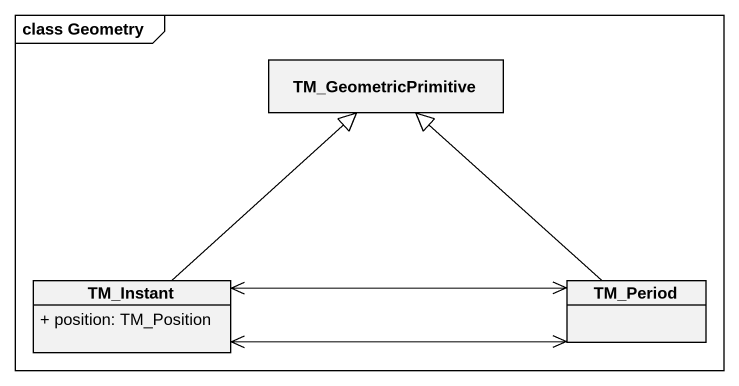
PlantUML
@startuml
mainframe class Geometry
hide circle
hide empty members
skinparam classAttributeIconSize 0
class TM_GeometricPrimitive
class TM_Instant {
  + position: TM_Position
}
class TM_Period
TM_Instant -up-|> TM_GeometricPrimitive
TM_Instant <-right-> TM_Period
TM_Instant <-right-> TM_Period
TM_Period -up-|> TM_GeometricPrimitive
@enduml
